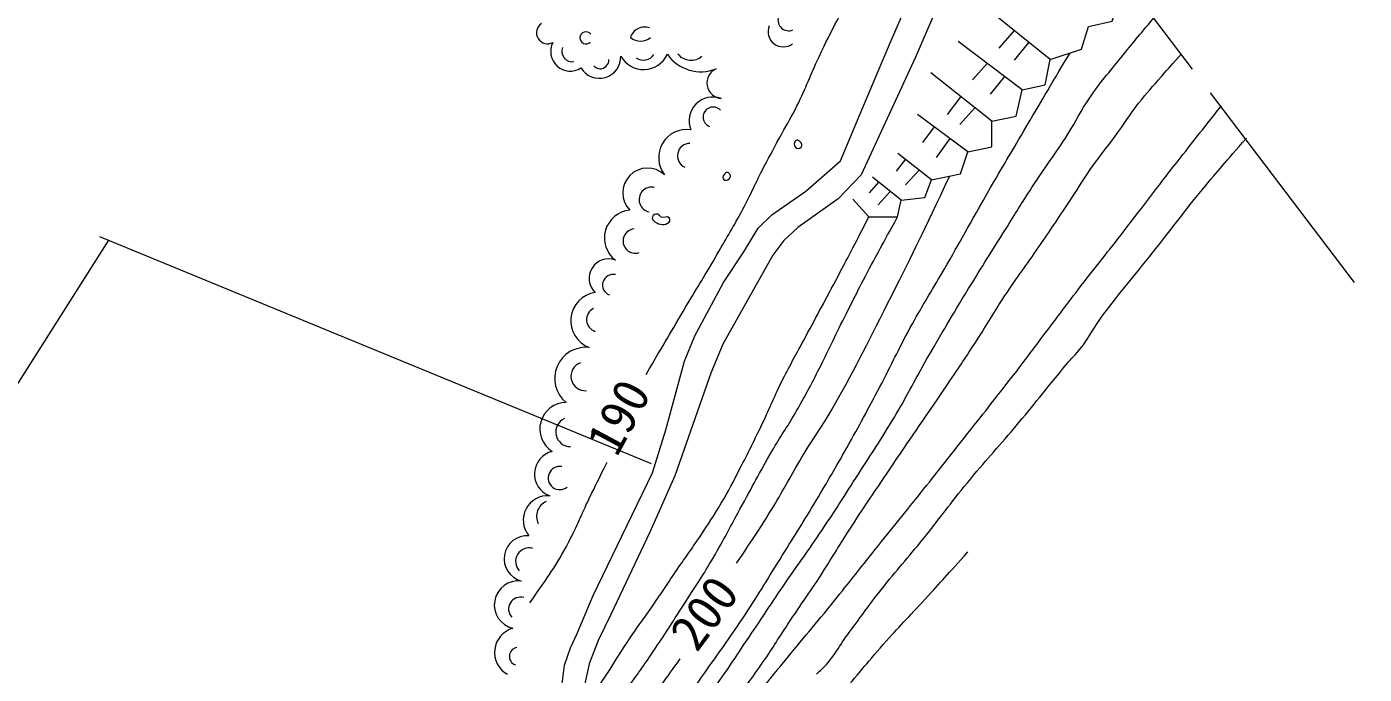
# Model space of a CAD drawing. Units: millimetres, scale not verified. Extents: x 40000 to 680000, y 20000 to 380000.
# Drawn here: x 428772 to 496162, y 285294 to 317941 of the extents above; entities that cross this region are included whole.
import ezdxf
from ezdxf.enums import TextEntityAlignment as Align

# ---------------------------------------------------------------- set-up
doc = ezdxf.new("R2010")
doc.units = ezdxf.units.MM
doc.header["$LTSCALE"] = 1000
doc.linetypes.add('CHAIN', pattern=[18.5, 12, -1.5, 3.5, -1.5])
for name, color, linetype, lineweight in [('M-BGD', 7, 'Continuous', 13), ('M-BMK', 2, 'CHAIN', 13), ('M-STR-HTXT', 7, 'Continuous', 13)]:
    doc.layers.add(name, color=color, linetype=linetype, lineweight=lineweight)
doc.styles.add('ＭＳ ゴシック', font='')
doc.styles.get('ＭＳ ゴシック').set_extended_font_data('MS Gothic')

msp = doc.modelspace()

# ---------------------------------------------------------------- linework, layer by layer
at = {"layer": 'M-BGD'}
for p, q in [((480339, 316293), (476466, 319414)), ((478522, 317757), (477747, 316852)), ((478930, 314755), (475697, 317194)), ((479255, 317167), (478516, 316254)), ((477156, 316093), (476423, 315272)), ((477393, 313175), (474331, 315614)), ((478036, 315430), (477320, 314546)), ((475828, 314421), (475142, 313521)), ((476197, 311638), (473647, 313521)), ((476537, 313856), (475783, 313009)), ((474486, 312902), (473904, 312112)), ((475282, 312314), (474587, 311343)), ((474361, 310229), (472665, 311557)), ((473043, 311261), (472580, 310660)), ((473741, 310714), (473050, 309977)), ((471238, 309572), (471707, 310101)), ((472823, 309204), (471384, 310361)), ((471665, 308969), (472279, 309642)), ((471200, 308350), (470402, 309251))]:
    msp.add_line(p, q, dxfattribs=at)
for points in [[(469779, 311178), (470769, 313557), (472276, 317124), (473482, 319912), (474386, 322047), (474687, 322525), (475617, 323806), (477375, 326041), (478028, 326795), (478741, 327310)], [(479530, 326199), (478108, 324751), (476891, 323317), (476152, 322170), (475586, 321128), (473552, 316408), (470809, 310475)], [(471200, 308350), (472652, 308350), (472823, 309204), (474019, 309332), (474361, 310229), (475813, 310528), (476197, 311638), (477393, 311894), (477393, 313175), (478631, 313431), (478930, 314755), (480083, 315012), (480339, 316293), (481919, 316805), (482261, 317958), (483457, 318214), (483756, 319154), (484695, 319282)], [(460293, 295444), (460974, 297618), (461914, 301077), (462426, 302358), (463878, 305049), (464903, 306586), (465629, 307782), (466313, 308465), (468021, 309646), (469779, 311178)], [(470809, 310475), (469654, 309269), (467619, 307812), (466915, 307159), (466363, 306430), (463851, 301934), (463248, 300477), (461424, 295293)], [(455517, 283193), (455772, 284943), (455872, 285747), (456174, 286626), (456500, 287355), (457304, 289264), (458761, 292253), (460293, 295444)], [(461424, 295293), (460168, 292454), (459113, 290219), (458208, 288309), (457555, 287003), (457103, 285823), (456902, 284893), (456902, 283738), (456776, 282917)]]:
    msp.add_lwpolyline(points, dxfattribs=at)
for centre, radius, start, end in [((467163, 318278), 542, 98.98553, 292.90526), ((455016, 317637), 558, 123.20602, 298.85164), ((456953, 317381), 307, 38.47197, 313.3568), ((459902, 317177), 747, 70.77494, 163.05817), ((466891, 317697), 770, 157.9296, 307.41936), ((456152, 316686), 982, 151.9029, 303.54972), ((456252, 316694), 518, 157.45746, 279.27751), ((459697, 318032), 816, 231.31317, 308.68683), ((457623, 316419), 1080, 210.73974, 2.43494), ((457665, 316265), 444, 223.12591, 2.73829), ((459855, 317095), 1314, 208.64762, 335.51751), ((459847, 316890), 630, 234.72266, 326.05506), ((462742, 317738), 2067, 215.0736, 291.87843), ((462236, 317089), 837, 218.54418, 311.69728), ((463823, 315104), 780, 113.45891, 265.99624), ((463352, 313193), 1207, 69.79878, 201.77087), ((463351, 313388), 505, 42.18863, 249.05068), ((462022, 311349), 1412, 81.4778, 217.87498), ((462182, 311438), 624, 89.48043, 246.33005), ((460053, 309564), 1254, 47.0821, 224.29845), ((460257, 309224), 632, 77.39711, 259.22415), ((459285, 307287), 1407, 95.25, 232.60286), ((459429, 307136), 615, 95.56072, 288.6288), ((458084, 305252), 980, 69.31826, 226.13045), ((458318, 304919), 535, 77.92471, 249.55488), ((457628, 303118), 1445, 98.88532, 248.82143), ((457606, 303176), 627, 117.09121, 251.38157), ((456941, 300212), 1568, 83.95133, 230.93417), ((456916, 300315), 726, 109.00299, 274.94927), ((455959, 297658), 1337, 90.22957, 237.80555), ((456163, 297509), 736, 113.69005, 270.26221), ((455528, 295390), 1172, 103.91482, 249.65421), ((455631, 295186), 585, 80.6718, 309.36492), ((455023, 293061), 1234, 85.45745, 219.14361), ((455283, 293257), 820, 114.19452, 205.83926), ((453989, 291120), 1164, 86.22786, 255.05176), ((454088, 290983), 684, 74.68876, 223.38373), ((453544, 288790), 1214, 83.15859, 256.55033), ((453645, 288587), 595, 73.16412, 223.62088), ((453600, 286396), 1260, 105.55669, 241.04311), ((453542, 286195), 456, 99.67287, 250.52894)]:
    msp.add_arc(centre, radius, start, end, dxfattribs=at)
for points, knots in [([(459980, 300411), (460952, 302075), (461197, 302496), (461987, 303828), (462601, 304863), (462960, 305435), (463567, 306475), (464078, 307353), (464368, 307844), (464848, 308739), (465289, 309560), (465485, 310047), (465916, 310874), (466257, 311529), (466460, 311890), (466812, 312539), (467111, 313091), (467305, 313385), (467581, 313949), (468047, 314901), (468241, 315466), (468691, 316425), (469040, 317168), (469248, 317578), (469631, 318304), (470031, 319064), (470271, 319481), (470699, 320226), (471201, 321102), (471468, 321603), (472022, 322447), (472363, 322966), (472579, 323239), (472962, 323728), (473393, 324278), (473623, 324599), (474115, 325094), (474724, 325709), (475145, 325967), (475823, 326504), (476215, 326814), (476435, 326989), (476848, 327272), (477343, 327612), (477530, 327712), (478164, 328068)], [0, 0, 0, 0, 1, 1, 1, 2, 2, 2, 3, 3, 3, 4, 4, 4, 5, 5, 5, 6, 6, 6, 7, 7, 7, 8, 8, 8, 9, 9, 9, 10, 10, 10, 11, 11, 11, 12, 12, 12, 13, 13, 13, 14, 14, 14, 15, 15, 15, 15]), ([(473931, 300856), (475030, 302743), (475311, 303233), (476228, 304737), (476943, 305911), (477357, 306561), (478086, 307726), (478604, 308552), (478888, 309018), (479418, 309836), (480105, 310898), (480550, 311454), (481226, 312524), (481673, 313231), (481863, 313665), (482332, 314358), (482896, 315192), (483284, 315607), (483914, 316392), (484546, 317179), (484757, 317429), (485561, 318383)], [0, 0, 0, 0, 1, 1, 1, 2, 2, 2, 3, 3, 3, 4, 4, 4, 5, 5, 5, 6, 6, 6, 7, 7, 7, 7]), ([(475162, 299902), (475868, 300947), (476051, 301219), (476604, 302074), (477185, 302969), (477473, 303495), (478061, 304385), (478707, 305361), (479108, 305881), (479770, 306847), (480364, 307716), (480695, 308205), (481277, 309082), (481704, 309727), (481917, 310105), (482357, 310740), (482824, 311415), (483130, 311761), (483613, 312423), (484081, 313066), (484303, 313456), (484794, 314081), (485223, 314629), (485493, 314912), (485949, 315438), (486338, 315886), (486463, 316028), (486952, 316580)], [0, 0, 0, 0, 1, 1, 1, 2, 2, 2, 3, 3, 3, 4, 4, 4, 5, 5, 5, 6, 6, 6, 7, 7, 7, 8, 8, 8, 9, 9, 9, 9]), ([(477177, 309560), (478070, 311090), (478295, 311475), (479016, 312700), (479918, 314232), (480204, 314712), (481337, 316616)], [0, 0, 0, 0, 1, 1, 1, 2, 2, 2, 2]), ([(478654, 300580), (479318, 301467), (479486, 301690), (480021, 302400), (480754, 303374), (481160, 303922), (481905, 304887), (482742, 305972), (483226, 306567), (484065, 307650), (485111, 309000), (485677, 309771), (486728, 311117), (487598, 312231), (487877, 312583), (488972, 313957)], [0, 0, 0, 0, 1, 1, 1, 2, 2, 2, 3, 3, 3, 4, 4, 4, 5, 5, 5, 5]), ([(467787, 311864), (467716, 311781), (467584, 311787), (467506, 311864), (467417, 311954), (467409, 312108), (467506, 312189), (467579, 312249), (467677, 312212), (467743, 312145), (467820, 312065), (467859, 311949), (467787, 311864)], [0, 0, 0, 0, 1, 1, 1, 2, 2, 2, 3, 3, 3, 4, 4, 4, 4]), ([(481241, 301032), (481344, 301126), (481371, 301160), (481453, 301245), (482223, 302045), (482434, 302675), (483111, 303556), (484088, 304830), (484676, 305512), (485673, 306771), (486588, 307927), (487071, 308598), (488009, 309735), (488857, 310763), (489144, 311093), (490228, 312326)], [0, 0, 0, 0, 1, 1, 1, 2, 2, 2, 3, 3, 3, 4, 4, 4, 5, 5, 5, 5]), ([(464167, 310268), (464091, 310189), (463955, 310168), (463886, 310254), (463808, 310352), (463871, 310492), (463975, 310564), (464037, 310607), (464116, 310604), (464167, 310549), (464241, 310469), (464242, 310348), (464167, 310268)], [0, 0, 0, 0, 1, 1, 1, 2, 2, 2, 3, 3, 3, 4, 4, 4, 4]), ([(464536, 290899), (465440, 292234), (465689, 292595), (466373, 293717), (466963, 294687), (467237, 295265), (467825, 296237), (468426, 297231), (468826, 297749), (469405, 298756), (470643, 300910), (471230, 302176), (472351, 304393), (473533, 306730), (473895, 307495), (475287, 310419)], [0, 0, 0, 0, 1, 1, 1, 2, 2, 2, 3, 3, 3, 4, 4, 4, 5, 5, 5, 5]), ([(461503, 283358), (462255, 284403), (462445, 284671), (463042, 285518), (463801, 286596), (464236, 287194), (464963, 288294), (465724, 289444), (466114, 290112), (466842, 291283), (467515, 292364), (467897, 292966), (468551, 294059), (469164, 295085), (469503, 295663), (470088, 296706), (470756, 297898), (471116, 298573), (471753, 299781), (472366, 300942), (472664, 301617), (473291, 302770), (473862, 303821), (474231, 304382), (474828, 305418), (475756, 307030), (476042, 307544), (477177, 309560)], [0, 0, 0, 0, 1, 1, 1, 2, 2, 2, 3, 3, 3, 4, 4, 4, 5, 5, 5, 6, 6, 6, 7, 7, 7, 8, 8, 8, 9, 9, 9, 9]), ([(460190, 288556), (460803, 289480), (460959, 289717), (461462, 290454), (461941, 291158), (462228, 291539), (462700, 292248), (463128, 292891), (463375, 293248), (463768, 293913), (464162, 294582), (464350, 294975), (464707, 295664), (465136, 296492), (465370, 296959), (465775, 297800), (466189, 298660), (466378, 299163), (466800, 300020), (467208, 300851), (467475, 301296), (467910, 302113), (468542, 303298), (468905, 303957), (469533, 305145), (470192, 306393), (470396, 306790), (471200, 308350)], [0, 0, 0, 0, 1, 1, 1, 2, 2, 2, 3, 3, 3, 4, 4, 4, 5, 5, 5, 6, 6, 6, 7, 7, 7, 8, 8, 8, 9, 9, 9, 9]), ([(461138, 308096), (460942, 307900), (460664, 307950), (460428, 308096), (460330, 308157), (460259, 308252), (460295, 308362), (460332, 308472), (460446, 308508), (460561, 308495), (460651, 308485), (460656, 308383), (460739, 308347), (460883, 308286), (461033, 308420), (461138, 308303), (461192, 308243), (461195, 308153), (461138, 308096)], [0, 0, 0, 0, 1, 1, 1, 2, 2, 2, 3, 3, 3, 4, 4, 4, 5, 5, 5, 6, 6, 6, 6]), ([(461923, 288883), (462685, 290050), (462897, 290368), (463469, 291351), (463976, 292222), (464222, 292731), (464707, 293615), (465339, 294766), (465671, 295424), (466330, 296561), (466761, 297306), (467053, 297694), (467483, 298440), (467919, 299197), (468149, 299629), (468551, 300405), (469021, 301312), (469246, 301839), (469704, 302753), (470214, 303774), (470498, 304347), (471027, 305358), (471644, 306536), (471854, 306911), (472652, 308350)], [0, 0, 0, 0, 1, 1, 1, 2, 2, 2, 3, 3, 3, 4, 4, 4, 5, 5, 5, 6, 6, 6, 7, 7, 7, 8, 8, 8, 8]), ([(462257, 283082), (462771, 283731), (462904, 283911), (463305, 284453), (464071, 285485), (464443, 286103), (465164, 287166), (465887, 288231), (466272, 288841), (466998, 289904), (467705, 290940), (468133, 291499), (468832, 292541), (469516, 293561), (469878, 294146), (470540, 295179), (471261, 296304), (471692, 296919), (472374, 298068), (473011, 299141), (473209, 299507), (473931, 300856)], [0, 0, 0, 0, 1, 1, 1, 2, 2, 2, 3, 3, 3, 4, 4, 4, 5, 5, 5, 6, 6, 6, 7, 7, 7, 7]), ([(464995, 283534), (465917, 284679), (466151, 284969), (466898, 285884), (467902, 287116), (468487, 287788), (469485, 289025), (470218, 289932), (470616, 290450), (471344, 291361), (472302, 292560), (472849, 293224), (473806, 294425), (474663, 295502), (475139, 296108), (475991, 297189), (477034, 298511), (477359, 298927), (478654, 300580)], [0, 0, 0, 0, 1, 1, 1, 2, 2, 2, 3, 3, 3, 4, 4, 4, 5, 5, 5, 6, 6, 6, 6]), ([(468556, 285307), (468689, 285414), (468726, 285457), (468832, 285558), (469497, 286191), (469688, 286707), (470239, 287442), (470856, 288267), (471183, 288743), (471821, 289552), (472633, 290581), (473134, 291120), (473956, 292139), (474834, 293227), (475279, 293874), (476167, 294953), (477078, 296060), (477632, 296643), (478553, 297741), (479620, 299013), (479952, 299430), (481241, 301032)], [0, 0, 0, 0, 1, 1, 1, 2, 2, 2, 3, 3, 3, 4, 4, 4, 5, 5, 5, 6, 6, 6, 7, 7, 7, 7]), ([(464191, 283685), (464965, 284658), (465181, 284927), (465767, 285759), (466323, 286546), (466591, 287016), (467124, 287819), (467835, 288891), (468261, 289474), (468957, 290557), (469508, 291413), (469785, 291913), (470339, 292767), (471059, 293877), (471484, 294484), (472223, 295581), (473363, 297274), (473728, 297803), (475162, 299902)], [0, 0, 0, 0, 1, 1, 1, 2, 2, 2, 3, 3, 3, 4, 4, 4, 5, 5, 5, 6, 6, 6, 6]), ([(454121, 288901), (455098, 290298), (455418, 290708), (456081, 291965), (456521, 292800), (456700, 293301), (457111, 294151), (457458, 294870), (457572, 295098), (458015, 295985)], [0, 0, 0, 0, 1, 1, 1, 2, 2, 2, 3, 3, 3, 3]), ([(467984, 282228), (468864, 283217), (469088, 283471), (469786, 284277), (470630, 285250), (471069, 285824), (471922, 286789), (472726, 287700), (473212, 288178), (474032, 289075), (474880, 290003), (475146, 290298), (476192, 291461)], [0, 0, 0, 0, 1, 1, 1, 2, 2, 2, 3, 3, 3, 4, 4, 4, 4]), ([(455481, 279672), (456259, 280701), (456460, 280962), (457075, 281799), (457470, 282336), (457694, 282636), (458080, 283180), (458459, 283715), (458661, 284023), (459034, 284562), (459544, 285298), (459840, 285704), (460341, 286446), (460976, 287386), (461171, 287699), (461923, 288883)], [0, 0, 0, 0, 1, 1, 1, 2, 2, 2, 3, 3, 3, 4, 4, 4, 5, 5, 5, 5]), ([(456902, 283738), (457406, 284427), (457541, 284614), (457929, 285190), (458358, 285826), (458558, 286210), (458984, 286848), (459438, 287527), (459598, 287745), (460190, 288556)], [0, 0, 0, 0, 1, 1, 1, 2, 2, 2, 3, 3, 3, 3])]:
    msp.add_open_spline(points, degree=3, knots=knots, dxfattribs=at)
msp.add_open_spline([(460071, 283810), (460884, 284940), (460884, 284940), (461697, 286069)], degree=3, dxfattribs=at)
at = {"layer": 'M-BMK'}
msp.add_line((466065, 344102), (496162, 304358), dxfattribs=at)
at = {"layer": 'M-STR-HTXT'}
for p, q in [((432441, 307373), (460236, 295920)), ((417742, 283277), (432902, 307173))]:
    msp.add_line(p, q, dxfattribs=at)

# ---------------------------------------------------------------- texts
at = {"layer": 'M-BGD', "style": 'ＭＳ ゴシック'}
for s, rotation, p in [('190', 61.758, (459873, 297581)), ('200', 53.727, (464085, 287530))]:
    msp.add_text(s, height=1833, rotation=rotation, dxfattribs=at).set_placement(p, align=Align.BOTTOM_CENTER)

doc.saveas('drawing.dxf')
